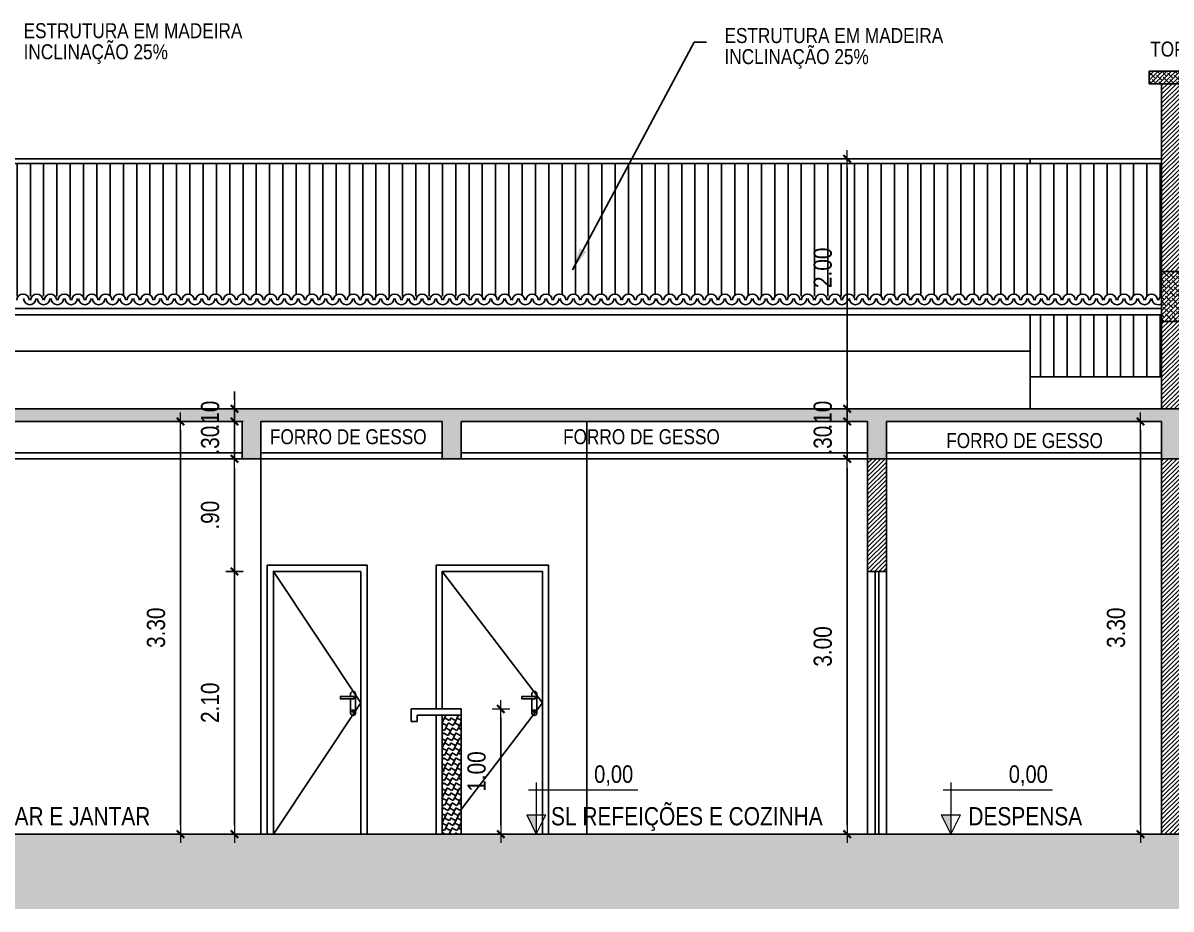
# Model space of a CAD drawing. Header units: millimetres. Extents: x -6300 to 1991, y -4770 to 4545.
# Drawn here: x 1430.49 to 1439.67, y 107.48 to 114.56 of the extents above; entities that cross this region are included whole.
import ezdxf
from ezdxf.enums import TextEntityAlignment as Align

# ---------------------------------------------------------------- set-up
doc = ezdxf.new("R2010")
doc.units = ezdxf.units.MM
doc.header["$LTSCALE"] = 20
doc.header["$MEASUREMENT"] = 0
doc.linetypes.add('HIDDEN2', pattern=[0.1875, 0.125, -0.0625])
doc.layers.get('0').update_dxf_attribs({"linetype": 'CONTINUOUS'})
doc.layers.get('DEFPOINTS').update_dxf_attribs({"linetype": 'CONTINUOUS'})
for name, color, linetype in [('COTA', 7, 'CONTINUOUS'), ('E-txt-g', 3, 'CONTINUOUS'), ('ESQUADRIA', 3, 'CONTINUOUS'), ('LAYER7', 4, 'CONTINUOUS')]:
    doc.layers.add(name, color=color, linetype=linetype)
for name, color, linetype, lineweight in [('E-Cta-W', 7, 'CONTINUOUS', 20), ('E-Pen-C', 4, 'CONTINUOUS', 15), ('E-Pen-G', 3, 'CONTINUOUS', 30), ('E-Txt-W', 7, 'CONTINUOUS', 20)]:
    doc.layers.add(name, color=color, linetype=linetype, lineweight=lineweight)
doc.styles.add('F2', font='ARIALN.TTF')
doc.styles.add('REG60', font='romans.shx', dxfattribs={"width": 0.8, "height": 0.15})
doc.styles.add('REG80', font='romans.shx', dxfattribs={"width": 0.8, "height": 0.2})
doc.dimstyles.new('DIMENSION-1', dxfattribs={"dimtxt": 0.145, "dimasz": 0.07, "dimexe": 1, "dimexo": 0, "dimgap": 0.12, "dimtad": 1, "dimzin": 7, "dimdsep": 46, "dimtxsty": 'F2', "dimblk1": 'TRACO', "dimblk2": 'TRACO', "dimsah": 1, "dimcen": 1, "dimse1": 1, "dimse2": 1, "dimclrd": 4, "dimclre": 256, "dimclrt": 4, "dimadec": 8, "dimazin": 0, "dimtfac": 1, "dimtix": 1, "dimtmove": 2, "dimatfit": 3, "dimldrblk": 'TRACO', "dimfxl": 1, "dimtolj": 1, "dimtzin": 0, "dimarcsym": 0})
doc.dimstyles.get("Standard").update_dxf_attribs({"dimtxt": 0.18, "dimasz": 0.18, "dimexe": 0.18, "dimexo": 0.0625, "dimgap": 0.09, "dimtad": 0, "dimtih": 1, "dimtoh": 1, "dimdec": 4, "dimzin": 0, "dimdsep": 46, "dimtxsty": 'Standard', "dimcen": 0.09, "dimadec": 0, "dimazin": 0, "dimtfac": 1, "dimtdec": 4, "dimtofl": 0, "dimtmove": 0, "dimatfit": 3, "dimfxl": 1, "dimtolj": 1, "dimtzin": 0, "dimarcsym": 0})
pattern_1 = [(45, (-11.583633, 122.60639), (-0.01767766953, 0.01767766953), [])]
pattern_2 = [(270, (-11.58363, 122.60639), (0.10625, -2e-17), [])]
pattern_3 = [(45, (-11.583633, 122.60639), (-0.01767766953, 0.01767766953), []), (135, (-11.583633, 122.60639), (-0.0530330086, 0.01767766953), [0.0625, -0.0375])]

# ---------------------------------------------------------------- blocks, each defined once
blk = doc.blocks.new('TXT-AMB75')
at = {"layer": 'E-txt-g', "style": 'REG80', "width": 0.8, "flags": 8}
blk.add_attdef('TXT', text='', height=0.2, dxfattribs=at).set_placement((0.005, 0.296), align=Align.CENTER)
at = {"layer": 'E-Txt-W', "style": 'REG60', "width": 0.8, "flags": 8}
blk.add_attdef('TXT', text='', height=0.15, dxfattribs=at).set_placement((0.005, 0.027), align=Align.CENTER)
blk = doc.blocks.new('Ind-Nivel-CT2')
at = {"color": 4}
for p, q in [((0, 0.587), (0, 0)), ((-0.088, 0.505), (1.16, 0.505)), ((-0.109, 0.218), (0, 0)), ((-0.109, 0.218), (0.109, 0.218)), ((0, 0), (0.109, 0.218))]:
    blk.add_line(p, q, dxfattribs=at)
blk.add_solid([(-0.109, 0.218), (0, 0.218), (0, 0)], dxfattribs=at)
at = {"color": 4, "style": 'F2'}
blk.add_attdef('NIVEL1', (0.162, 0.601), '', height=0.2, dxfattribs=at)
blk = doc.blocks.new('TRACO')
at = {"layer": 'E-Pen-C'}
for p, q in [((-1, 0), (1, 0)), ((0, 1), (0, -1))]:
    blk.add_line(p, q, dxfattribs=at)
at = {"layer": 'E-Pen-G'}
blk.add_line((-0.42, -0.42), (0.42, 0.42), dxfattribs=at)
blk = doc.blocks.new('*D713')
at = {"layer": 'COTA', "color": 4, "linetype": 'Continuous', "lineweight": -2}
blk.add_line((1439.42, 108.1475), (1439.42, 111.3075), dxfattribs=at)
at = {"layer": 'DEFPOINTS', "color": 0, "linetype": 'Continuous'}
for p in [(1439.42, 111.3775), (1439.5903, 111.3775), (1439.5903, 108.0775)]:
    blk.add_point(p, dxfattribs=at)
at = {"layer": 'COTA', "color": 4, "linetype": 'Continuous', "lineweight": -2, "xscale": 0.07, "yscale": 0.07, "zscale": 0.07}
for p, rotation in [((1439.42, 111.3775), 90), ((1439.42, 108.0775), 270)]:
    blk.add_blockref('TRACO', p, dxfattribs=dict(at, rotation=rotation))
at = {"layer": 'COTA', "color": 4, "linetype": 'Continuous', "insert": (1439.2259, 109.7275), "char_height": 0.145, "attachment_point": 5, "rotation": 90, "style": 'F2'}
blk.add_mtext('\\A1;3.30', dxfattribs=at)
blk = doc.blocks.new('*D714')
at = {"layer": 'COTA', "color": 4, "linetype": 'Continuous', "lineweight": -2}
blk.add_line((1437.0763, 108.1475), (1437.0763, 111.0075), dxfattribs=at)
at = {"layer": 'DEFPOINTS', "color": 0, "linetype": 'Continuous'}
for p in [(1437.0763, 111.0775), (1437.2403, 111.0775), (1437.2403, 108.0775)]:
    blk.add_point(p, dxfattribs=at)
at = {"layer": 'COTA', "color": 4, "linetype": 'Continuous', "lineweight": -2, "xscale": 0.07, "yscale": 0.07, "zscale": 0.07}
for p, rotation in [((1437.0763, 111.0775), 90), ((1437.0763, 108.0775), 270)]:
    blk.add_blockref('TRACO', p, dxfattribs=dict(at, rotation=rotation))
at = {"layer": 'COTA', "color": 4, "linetype": 'Continuous', "insert": (1436.8822, 109.5775), "char_height": 0.145, "attachment_point": 5, "rotation": 90, "style": 'F2'}
blk.add_mtext('\\A1;3.00', dxfattribs=at)
blk = doc.blocks.new('*D715')
at = {"layer": 'COTA', "color": 4, "linetype": 'Continuous', "lineweight": -2}
for p, q in [((1437.0763, 111.4475), (1437.0763, 111.5175)), ((1437.0763, 111.0775), (1437.0763, 111.3775)), ((1437.0763, 111.0075), (1437.0763, 110.9375))]:
    blk.add_line(p, q, dxfattribs=at)
at = {"layer": 'DEFPOINTS', "color": 0, "linetype": 'Continuous'}
for p in [(1437.0763, 111.3775), (1437.2403, 111.3775), (1437.2403, 111.0775)]:
    blk.add_point(p, dxfattribs=at)
at = {"layer": 'COTA', "color": 4, "linetype": 'Continuous', "lineweight": -2, "xscale": 0.07, "yscale": 0.07, "zscale": 0.07}
for p, rotation in [((1437.0763, 111.3775), 270), ((1437.0763, 111.0775), 90)]:
    blk.add_blockref('TRACO', p, dxfattribs=dict(at, rotation=rotation))
at = {"layer": 'COTA', "color": 4, "linetype": 'Continuous', "insert": (1436.8822, 111.2275), "char_height": 0.145, "attachment_point": 5, "rotation": 90, "style": 'F2'}
blk.add_mtext('\\A1;.30', dxfattribs=at)
blk = doc.blocks.new('*D716')
at = {"layer": 'COTA', "color": 4, "linetype": 'Continuous', "lineweight": -2}
for p, q in [((1437.0763, 111.5475), (1437.0763, 111.6175)), ((1437.0763, 111.3775), (1437.0763, 111.4775)), ((1437.0763, 111.3075), (1437.0763, 111.2375))]:
    blk.add_line(p, q, dxfattribs=at)
at = {"layer": 'DEFPOINTS', "color": 0, "linetype": 'Continuous'}
for p in [(1437.0763, 111.4775), (1437.2403, 111.4775), (1437.2403, 111.3775)]:
    blk.add_point(p, dxfattribs=at)
at = {"layer": 'COTA', "color": 4, "linetype": 'Continuous', "lineweight": -2, "xscale": 0.07, "yscale": 0.07, "zscale": 0.07}
for p, rotation in [((1437.0763, 111.4775), 270), ((1437.0763, 111.3775), 90)]:
    blk.add_blockref('TRACO', p, dxfattribs=dict(at, rotation=rotation))
at = {"layer": 'COTA', "color": 4, "linetype": 'Continuous', "insert": (1436.8822, 111.4275), "char_height": 0.145, "attachment_point": 5, "rotation": 90, "style": 'F2'}
blk.add_mtext('\\A1;.10', dxfattribs=at)
blk = doc.blocks.new('*D717')
at = {"layer": 'COTA', "color": 4, "linetype": 'Continuous', "lineweight": -2}
blk.add_line((1437.0763, 111.5475), (1437.0763, 113.4075), dxfattribs=at)
at = {"layer": 'DEFPOINTS', "color": 0, "linetype": 'Continuous'}
for p in [(1437.0763, 113.4775), (1437.3475, 113.4775), (1437.2403, 111.4775)]:
    blk.add_point(p, dxfattribs=at)
at = {"layer": 'COTA', "color": 4, "linetype": 'Continuous', "lineweight": -2, "xscale": 0.07, "yscale": 0.07, "zscale": 0.07}
for p, rotation in [((1437.0763, 113.4775), 90), ((1437.0763, 111.4775), 270)]:
    blk.add_blockref('TRACO', p, dxfattribs=dict(at, rotation=rotation))
at = {"layer": 'COTA', "color": 4, "linetype": 'Continuous', "insert": (1436.8822, 112.606), "char_height": 0.145, "attachment_point": 5, "rotation": 90, "style": 'F2'}
blk.add_mtext('\\A1;2.00', dxfattribs=at)
blk = doc.blocks.new('*D718')
at = {"layer": 'COTA', "color": 4, "linetype": 'Continuous', "lineweight": -2}
blk.add_line((1434.3091, 109.0075), (1434.3091, 108.1475), dxfattribs=at)
at = {"layer": 'DEFPOINTS', "color": 0, "linetype": 'Continuous'}
for p in [(1433.9903, 109.0775), (1433.9903, 108.0775), (1434.3091, 108.0775)]:
    blk.add_point(p, dxfattribs=at)
at = {"layer": 'COTA', "color": 4, "linetype": 'Continuous', "lineweight": -2, "xscale": 0.07, "yscale": 0.07, "zscale": 0.07}
for p, rotation in [((1434.3091, 109.0775), 90), ((1434.3091, 108.0775), 270)]:
    blk.add_blockref('TRACO', p, dxfattribs=dict(at, rotation=rotation))
at = {"layer": 'COTA', "color": 4, "linetype": 'Continuous', "insert": (1434.115, 108.5775), "char_height": 0.145, "attachment_point": 5, "rotation": 90, "style": 'F2'}
blk.add_mtext('\\A1;1.00', dxfattribs=at)
blk = doc.blocks.new('*D719')
at = {"layer": 'COTA', "color": 4, "linetype": 'Continuous', "lineweight": -2}
blk.add_line((1432.1792, 108.1475), (1432.1792, 110.1075), dxfattribs=at)
at = {"layer": 'DEFPOINTS', "color": 0, "linetype": 'Continuous'}
for p in [(1432.1792, 110.1775), (1432.4903, 110.1775), (1432.3903, 108.0775)]:
    blk.add_point(p, dxfattribs=at)
at = {"layer": 'COTA', "color": 4, "linetype": 'Continuous', "lineweight": -2, "xscale": 0.07, "yscale": 0.07, "zscale": 0.07}
for p, rotation in [((1432.1792, 110.1775), 90), ((1432.1792, 108.0775), 270)]:
    blk.add_blockref('TRACO', p, dxfattribs=dict(at, rotation=rotation))
at = {"layer": 'COTA', "color": 4, "linetype": 'Continuous', "insert": (1431.9851, 109.1275), "char_height": 0.145, "attachment_point": 5, "rotation": 90, "style": 'F2'}
blk.add_mtext('\\A1;2.10', dxfattribs=at)
blk = doc.blocks.new('*D720')
at = {"layer": 'COTA', "color": 4, "linetype": 'Continuous', "lineweight": -2}
blk.add_line((1432.1792, 110.2475), (1432.1792, 111.0075), dxfattribs=at)
at = {"layer": 'DEFPOINTS', "color": 0, "linetype": 'Continuous'}
for p in [(1432.1792, 111.0775), (1432.3903, 111.0775), (1432.4903, 110.1775)]:
    blk.add_point(p, dxfattribs=at)
at = {"layer": 'COTA', "color": 4, "linetype": 'Continuous', "lineweight": -2, "xscale": 0.07, "yscale": 0.07, "zscale": 0.07}
for p, rotation in [((1432.1792, 111.0775), 90), ((1432.1792, 110.1775), 270)]:
    blk.add_blockref('TRACO', p, dxfattribs=dict(at, rotation=rotation))
at = {"layer": 'COTA', "color": 4, "linetype": 'Continuous', "insert": (1431.9851, 110.6275), "char_height": 0.145, "attachment_point": 5, "rotation": 90, "style": 'F2'}
blk.add_mtext('\\A1;.90', dxfattribs=at)
blk = doc.blocks.new('*D721')
at = {"layer": 'COTA', "color": 4, "linetype": 'Continuous', "lineweight": -2}
for p, q in [((1432.1792, 111.4475), (1432.1792, 111.5175)), ((1432.1792, 111.0775), (1432.1792, 111.3775)), ((1432.1792, 111.0075), (1432.1792, 110.9375))]:
    blk.add_line(p, q, dxfattribs=at)
at = {"layer": 'DEFPOINTS', "color": 0, "linetype": 'Continuous'}
for p in [(1432.1792, 111.3775), (1432.3903, 111.3775), (1432.3903, 111.0775)]:
    blk.add_point(p, dxfattribs=at)
at = {"layer": 'COTA', "color": 4, "linetype": 'Continuous', "lineweight": -2, "xscale": 0.07, "yscale": 0.07, "zscale": 0.07}
for p, rotation in [((1432.1792, 111.3775), 270), ((1432.1792, 111.0775), 90)]:
    blk.add_blockref('TRACO', p, dxfattribs=dict(at, rotation=rotation))
at = {"layer": 'COTA', "color": 4, "linetype": 'Continuous', "insert": (1431.9851, 111.2275), "char_height": 0.145, "attachment_point": 5, "rotation": 90, "style": 'F2'}
blk.add_mtext('\\A1;.30', dxfattribs=at)
blk = doc.blocks.new('*D722')
at = {"layer": 'COTA', "color": 4, "linetype": 'Continuous', "lineweight": -2}
for p, q in [((1432.1792, 111.5475), (1432.1792, 111.6175)), ((1432.1792, 111.3775), (1432.1792, 111.4775)), ((1432.1792, 111.3075), (1432.1792, 111.2375))]:
    blk.add_line(p, q, dxfattribs=at)
at = {"layer": 'DEFPOINTS', "color": 0, "linetype": 'Continuous'}
for p in [(1432.1792, 111.4775), (1432.3903, 111.4775), (1432.3903, 111.3775)]:
    blk.add_point(p, dxfattribs=at)
at = {"layer": 'COTA', "color": 4, "linetype": 'Continuous', "lineweight": -2, "xscale": 0.07, "yscale": 0.07, "zscale": 0.07}
for p, rotation in [((1432.1792, 111.4775), 270), ((1432.1792, 111.3775), 90)]:
    blk.add_blockref('TRACO', p, dxfattribs=dict(at, rotation=rotation))
at = {"layer": 'COTA', "color": 4, "linetype": 'Continuous', "insert": (1431.9851, 111.4275), "char_height": 0.145, "attachment_point": 5, "rotation": 90, "style": 'F2'}
blk.add_mtext('\\A1;.10', dxfattribs=at)
blk = doc.blocks.new('*D723')
at = {"layer": 'COTA', "color": 4, "linetype": 'Continuous', "lineweight": -2}
blk.add_line((1431.7467, 108.1475), (1431.7467, 111.3075), dxfattribs=at)
at = {"layer": 'DEFPOINTS', "color": 0, "linetype": 'Continuous'}
for p in [(1431.7467, 111.3775), (1432.3903, 111.3775), (1432.3903, 108.0775)]:
    blk.add_point(p, dxfattribs=at)
at = {"layer": 'COTA', "color": 4, "linetype": 'Continuous', "lineweight": -2, "xscale": 0.07, "yscale": 0.07, "zscale": 0.07}
for p, rotation in [((1431.7467, 111.3775), 90), ((1431.7467, 108.0775), 270)]:
    blk.add_blockref('TRACO', p, dxfattribs=dict(at, rotation=rotation))
at = {"layer": 'COTA', "color": 4, "linetype": 'Continuous', "insert": (1431.5527, 109.7275), "char_height": 0.145, "attachment_point": 5, "rotation": 90, "style": 'F2'}
blk.add_mtext('\\A1;3.30', dxfattribs=at)

msp = doc.modelspace()

# ---------------------------------------------------------------- hatches: boundary and pattern name
at = {"layer": 'COTA', "linetype": 'Continuous'}
h = msp.add_hatch(dxfattribs=at)
h.set_pattern_fill('ANSI38', color=8, scale=0.2, style=0)
h.set_pattern_definition(pattern_3)
h.paths.add_polyline_path([(1442.2903, 114.1775), (1439.4903, 114.1775), (1439.4903, 114.0775), (1442.2903, 114.0775)])
h.paths.add_polyline_path([(1442.1903, 112.5775), (1439.5903, 112.5775), (1439.5903, 112.1775), (1439.7403, 112.1775), (1439.7403, 112.4775), (1442.0403, 112.4775), (1442.0403, 112.1775), (1442.1903, 112.1775)])
h = msp.add_hatch(dxfattribs=at)
h.set_pattern_fill('ANSI31', color=8, scale=0.2, style=0)
h.set_pattern_definition(pattern_1)
h.paths.add_polyline_path([(1442.1903, 111.0775), (1442.0403, 111.0775), (1442.0403, 110.5775), (1442.1903, 110.5775)])
h.paths.add_polyline_path([(1442.1903, 110.0775), (1442.0403, 110.0775), (1442.0403, 108.0775), (1442.1903, 108.0775)])
h.paths.add_polyline_path([(1442.1903, 112.1775), (1442.0403, 112.1775), (1442.0403, 111.4775), (1442.1903, 111.4775)])
h.paths.add_polyline_path([(1439.7403, 112.1775), (1439.5903, 112.1775), (1439.5903, 111.4775), (1439.7403, 111.4775)])
h.paths.add_polyline_path([(1439.7403, 114.0775), (1439.5903, 114.0775), (1439.5903, 112.5775), (1439.7403, 112.5775)])
h.paths.add_polyline_path([(1442.1903, 114.0775), (1442.0403, 114.0775), (1442.0403, 112.5775), (1442.1903, 112.5775)])
h = msp.add_hatch(dxfattribs=at)
h.set_pattern_fill('ANSI38', color=8, scale=0.2, style=0)
h.set_pattern_definition(pattern_3)
h.paths.add_polyline_path([(1442.1903, 111.4775), (1442.1903, 111.0775), (1442.0403, 111.0775), (1442.0403, 111.3775), (1439.7403, 111.3775), (1439.7403, 111.0775), (1439.5903, 111.0775), (1439.5903, 111.3775), (1437.3903, 111.3775), (1437.3903, 111.0775), (1437.2403, 111.0775), (1437.2403, 111.3775), (1426.6936, 111.3775), (1426.6947, 111.0775), (1426.5447, 111.0775), (1426.5436, 111.4775)])
h.paths.add_polyline_path([(1433.9903, 111.0775), (1433.8403, 111.0775), (1433.8403, 111.3775), (1433.9903, 111.3775)], flags=17)
h.paths.add_polyline_path([(1432.3903, 111.0775), (1432.2403, 111.0775), (1432.2403, 111.3775), (1432.3903, 111.3775)], flags=17)
h = msp.add_hatch(dxfattribs=at)
h.set_pattern_fill('ANSI31', color=8, scale=0.2, style=0)
h.set_pattern_definition(pattern_1)
h.paths.add_polyline_path([(1437.3903, 111.0775), (1437.2403, 111.0775), (1437.2403, 110.1775), (1437.3903, 110.1775)])
h = msp.add_hatch(dxfattribs=at)
h.set_pattern_fill('ANSI31', color=8, scale=0.2, style=0)
h.set_pattern_definition(pattern_1)
h.paths.add_polyline_path([(1439.7403, 111.0775), (1439.5903, 111.0775), (1439.5903, 108.0775), (1439.7403, 108.0775)])
h = msp.add_hatch(dxfattribs=at)
h.set_pattern_fill('PATIO3', scale=0.2, style=0, pattern_type=2)
h.set_pattern_definition([(243.4349, (-11.54363, 122.80639), (0.200000262, 0.1999998316), [0.067082, -0.3801316]), (153.4349, (-11.50363, 122.78639), (0.1999998316, -0.200000262), [0.0447214, -0.4024922]), (153.4349, (-11.45363, 122.78639), (0.1999998316, -0.200000262), [0.0447214, -0.4024922]), (243.4349, (-11.49363, 122.80639), (0.200000262, 0.1999998316), [0.0223606, -0.424853]), (153.4349, (-11.40363, 122.78639), (0.1999998316, -0.200000262), [0.0447214, -0.4024922]), (243.4349, (-11.44363, 122.80639), (0.200000262, 0.1999998316), [0.0447214, -0.4024922]), (158.1986, (-11.383633, 122.80239), (-0.6000000546, 0.1999999821), [0.0107704, -1.0662626]), (243.4349, (-11.39363, 122.80639), (0.200000262, 0.1999998316), [0.0223606, -0.424853]), (154.9831, (-11.383633, 122.752389), (-2.59999991603, 1.20000036672), [0.0331058, -3.2774832]), (63.4349, (-11.44363, 122.70639), (-0.200000262, -0.1999998316), [0.067082, -0.3801316]), (153.4349, (-11.42363, 122.74639), (0.1999998316, -0.200000262), [0.0447214, -0.4024922]), (63.4349, (-11.49363, 122.70639), (-0.200000262, -0.1999998316), [0.0223606, -0.424853]), (153.4349, (-11.47363, 122.74639), (0.1999998316, -0.200000262), [0.0447214, -0.4024922]), (153.4349, (-11.52363, 122.74639), (0.1999998316, -0.200000262), [0.0447214, -0.4024922]), (63.4349, (-11.54363, 122.70639), (-0.200000262, -0.1999998316), [0.067082, -0.3801316]), (63.4349, (-11.41363, 122.66639), (-0.200000262, -0.1999998316), [0.067082, -0.3801316]), (153.4349, (-11.39363, 122.70639), (0.1999998316, -0.200000262), [0.0447214, -0.4024922]), (153.4349, (-11.44363, 122.70639), (0.1999998316, -0.200000262), [0.0447214, -0.4024922]), (63.4349, (-11.51363, 122.66639), (-0.200000262, -0.1999998316), [0.0447214, -0.4024922]), (153.4349, (-11.49363, 122.70639), (0.1999998316, -0.200000262), [0.0447214, -0.4024922]), (153.4349, (-11.54363, 122.70639), (0.1999998316, -0.200000262), [0.0447214, -0.4024922]), (63.4349, (-11.58363, 122.62639), (-0.200000262, -0.1999998316), [0.067082, -0.3801316]), (153.4349, (-11.38363, 122.67639), (0.1999998316, -0.200000262), [0.0223606, -0.424853]), (153.4349, (-11.41363, 122.66639), (0.1999998316, -0.200000262), [0.0447214, -0.4024922]), (153.4349, (-11.46363, 122.66639), (0.1999998316, -0.200000262), [0.0447214, -0.4024922]), (153.4349, (-11.51363, 122.66639), (0.1999998316, -0.200000262), [0.0447214, -0.4024922]), (153.4349, (-11.56363, 122.66639), (0.1999998316, -0.200000262), [0.0223606, -0.424853]), (153.4349, (-11.38363, 122.62639), (0.1999998316, -0.200000262), [0.0447214, -0.4024922]), (63.4349, (-11.44363, 122.60639), (-0.200000262, -0.1999998316), [0.0447214, -0.4024922]), (153.4349, (-11.43363, 122.62639), (0.1999998316, -0.200000262), [0.0447214, -0.4024922]), (243.4349, (-11.52363, 122.64639), (0.200000262, 0.1999998316), [0.0447214, -0.4024922]), (153.4349, (-11.48363, 122.62639), (0.1999998316, -0.200000262), [0.0447214, -0.4024922]), (153.4349, (-11.53363, 122.62639), (0.1999998316, -0.200000262), [0.0447214, -0.4024922]), (154.9831, (-11.553633, 122.786389), (-2.59999991603, 1.20000036672), [0.0331058, -3.2774832]), (158.1986, (-11.573633, 122.74639), (-0.6000000546, 0.1999999821), [0.0107704, -1.0662626]), (243.4349, (-11.45363, 122.68639), (0.200000262, 0.1999998316), [0.067082, -0.3801316]), (63.4349, (-11.47363, 122.74639), (-0.200000262, -0.1999998316), [0.0223606, -0.424853])])
h.paths.add_polyline_path([(1433.9903, 109.0275), (1433.8403, 109.0275), (1433.8403, 108.0775), (1433.9903, 108.0775)])
h = msp.add_hatch(dxfattribs=at)
h.set_pattern_fill('ANSI38', color=8, scale=0.4, style=0)
h.set_pattern_definition([(45, (-72.74207, 54.7545), (-0.035355339, 0.035355339), []), (135, (-72.74207, 54.7545), (-0.1060660172, 0.035355339), [0.125, -0.075])])
h.paths.add_polyline_path([(1445.9925, 107.9775), (1442.1903, 107.9775), (1442.1903, 108.0775), (1425.6902, 108.0775), (1425.6902, 107.9775), (1422.6903, 107.9775), (1422.6903, 107.9275), (1420.6903, 107.9275), (1420.1903, 107.7775), (1418.9355, 107.7775), (1418.9355, 107.4775), (1445.9925, 107.4775)])
at = {"layer": 'LAYER7', "linetype": 'Continuous'}
h = msp.add_hatch(dxfattribs=at)
h.set_pattern_fill('ANSI31', color=8, scale=0.85, angle=225, style=0)
h.set_pattern_definition(pattern_2)
h.paths.add_polyline_path([(1439.5903, 113.4391), (1427.7103, 113.4391), (1427.7103, 112.3868, -0.385479), (1427.7769, 112.3785), (1427.8111, 112.3785, -0.459283), (1427.8869, 112.3785), (1427.9211, 112.3785, -0.459283), (1427.9969, 112.3785), (1428.0311, 112.3785, -0.459283), (1428.1069, 112.3785), (1428.1411, 112.3785, -0.459283), (1428.2169, 112.3785), (1428.2511, 112.3785, -0.459283), (1428.3269, 112.3785), (1428.3611, 112.3785, -0.459283), (1428.4369, 112.3785), (1428.4711, 112.3785, -0.459283), (1428.5469, 112.3785), (1428.5811, 112.3785, -0.459283), (1428.6569, 112.3785), (1428.6911, 112.3785, -0.459283), (1428.7669, 112.3785), (1428.8011, 112.3785, -0.459283), (1428.8769, 112.3785), (1428.9111, 112.3785, -0.459283), (1428.9869, 112.3785), (1429.0211, 112.3785, -0.459283), (1429.0969, 112.3785), (1429.1311, 112.3785, -0.459283), (1429.2069, 112.3785), (1429.2411, 112.3785, -0.459283), (1429.3169, 112.3785), (1429.3511, 112.3785, -0.459283), (1429.4269, 112.3785), (1429.4611, 112.3785, -0.459283), (1429.5369, 112.3785), (1429.5711, 112.3785, -0.459283), (1429.6469, 112.3785), (1429.6811, 112.3785, -0.459283), (1429.7569, 112.3785), (1429.7911, 112.3785, -0.459283), (1429.8669, 112.3785), (1429.9011, 112.3785, -0.459283), (1429.9769, 112.3785), (1430.0111, 112.3785, -0.459283), (1430.0869, 112.3785), (1430.1211, 112.3785, -0.459283), (1430.1969, 112.3785), (1430.2311, 112.3785, -0.459283), (1430.3069, 112.3785), (1430.3411, 112.3785, -0.459283), (1430.4169, 112.3785), (1430.4511, 112.3785, -0.459283), (1430.5269, 112.3785), (1430.5611, 112.3785, -0.459283), (1430.6369, 112.3785), (1430.6711, 112.3785, -0.459283), (1430.7469, 112.3785), (1430.7811, 112.3785, -0.459283), (1430.8569, 112.3785), (1430.8911, 112.3785, -0.459283), (1430.9669, 112.3785), (1431.0011, 112.3785, -0.459283), (1431.0769, 112.3785), (1431.1111, 112.3785, -0.459283), (1431.1869, 112.3785), (1431.2211, 112.3785, -0.459283), (1431.2969, 112.3785), (1431.3311, 112.3785, -0.459283), (1431.4069, 112.3785), (1431.4411, 112.3785, -0.459283), (1431.5169, 112.3785), (1431.5511, 112.3785, -0.459283), (1431.6269, 112.3785), (1431.6611, 112.3785, -0.459283), (1431.7369, 112.3785), (1431.7711, 112.3785, -0.459283), (1431.8469, 112.3785), (1431.8811, 112.3785, -0.459283), (1431.9569, 112.3785), (1431.9911, 112.3785, -0.459283), (1432.0669, 112.3785), (1432.1011, 112.3785, -0.459283), (1432.1769, 112.3785), (1432.2111, 112.3785, -0.459283), (1432.2869, 112.3785), (1432.3211, 112.3785, -0.459283), (1432.3969, 112.3785), (1432.4311, 112.3785, -0.459283), (1432.5069, 112.3785), (1432.5411, 112.3785, -0.459283), (1432.6169, 112.3785), (1432.6511, 112.3785, -0.459283), (1432.7269, 112.3785), (1432.7611, 112.3785, -0.459283), (1432.8369, 112.3785), (1432.8711, 112.3785, -0.459283), (1432.9469, 112.3785), (1432.9811, 112.3785, -0.459283), (1433.0569, 112.3785), (1433.0911, 112.3785, -0.459283), (1433.1669, 112.3785), (1433.2011, 112.3785, -0.459283), (1433.2769, 112.3785), (1433.3111, 112.3785, -0.459283), (1433.3869, 112.3785), (1433.4211, 112.3785, -0.459283), (1433.4969, 112.3785), (1433.5311, 112.3785, -0.459283), (1433.6069, 112.3785), (1433.6411, 112.3785, -0.459283), (1433.7169, 112.3785), (1433.7511, 112.3785, -0.459283), (1433.8269, 112.3785), (1433.8611, 112.3785, -0.459283), (1433.9369, 112.3785), (1433.9711, 112.3785, -0.459283), (1434.0469, 112.3785), (1434.0811, 112.3785, -0.459283), (1434.1569, 112.3785), (1434.1911, 112.3785, -0.459283), (1434.2669, 112.3785), (1434.3011, 112.3785, -0.459283), (1434.3769, 112.3785), (1434.4111, 112.3785, -0.459283), (1434.4869, 112.3785), (1434.5211, 112.3785, -0.459283), (1434.5969, 112.3785), (1434.6311, 112.3785, -0.459283), (1434.7069, 112.3785), (1434.7411, 112.3785, -0.459283), (1434.8169, 112.3785), (1434.8511, 112.3785, -0.459283), (1434.9269, 112.3785), (1434.9611, 112.3785, -0.459283), (1435.0369, 112.3785), (1435.0711, 112.3785, -0.459283), (1435.1469, 112.3785), (1435.1811, 112.3785, -0.459283), (1435.2569, 112.3785), (1435.2911, 112.3785, -0.459283), (1435.3669, 112.3785), (1435.4011, 112.3785, -0.459283), (1435.4769, 112.3785), (1435.5111, 112.3785, -0.459283), (1435.5869, 112.3785), (1435.6211, 112.3785, -0.459283), (1435.6969, 112.3785), (1435.7311, 112.3785, -0.459283), (1435.8069, 112.3785), (1435.8411, 112.3785, -0.459283), (1435.9169, 112.3785), (1435.9511, 112.3785, -0.459283), (1436.0269, 112.3785), (1436.0611, 112.3785, -0.459283), (1436.1369, 112.3785), (1436.1711, 112.3785, -0.459283), (1436.2469, 112.3785), (1436.2811, 112.3785, -0.459283), (1436.3569, 112.3785), (1436.3911, 112.3785, -0.459283), (1436.4669, 112.3785), (1436.5011, 112.3785, -0.459283), (1436.5769, 112.3785), (1436.6111, 112.3785, -0.459283), (1436.6869, 112.3785), (1436.7211, 112.3785, -0.459283), (1436.7969, 112.3785), (1436.8311, 112.3785, -0.459283), (1436.9069, 112.3785), (1436.9411, 112.3785, -0.459283), (1437.0169, 112.3785), (1437.0511, 112.3785, -0.459283), (1437.1269, 112.3785), (1437.1611, 112.3785, -0.459283), (1437.2369, 112.3785), (1437.2711, 112.3785, -0.459283), (1437.3469, 112.3785), (1437.3811, 112.3785, -0.459283), (1437.4569, 112.3785), (1437.4911, 112.3785, -0.459283), (1437.5669, 112.3785), (1437.6011, 112.3785, -0.459283), (1437.6769, 112.3785), (1437.7111, 112.3785, -0.459283), (1437.7869, 112.3785), (1437.8211, 112.3785, -0.459283), (1437.8969, 112.3785), (1437.9311, 112.3785, -0.459283), (1438.0069, 112.3785), (1438.0411, 112.3785, -0.459283), (1438.1169, 112.3785), (1438.1511, 112.3785, -0.459283), (1438.2269, 112.3785), (1438.2611, 112.3785, -0.459283), (1438.3369, 112.3785), (1438.3711, 112.3785, -0.459283), (1438.4469, 112.3785), (1438.4811, 112.3785, -0.459283), (1438.5569, 112.3785), (1438.5911, 112.3785, -0.459283), (1438.6669, 112.3785), (1438.7011, 112.3785, -0.459283), (1438.7769, 112.3785), (1438.8111, 112.3785, -0.459283), (1438.8869, 112.3785), (1438.9211, 112.3785, -0.459283), (1438.9969, 112.3785), (1439.0311, 112.3785, -0.459283), (1439.1069, 112.3785), (1439.1411, 112.3785, -0.459283), (1439.2169, 112.3785), (1439.2511, 112.3785, -0.459283), (1439.3269, 112.3785), (1439.3611, 112.3785, -0.459283), (1439.4369, 112.3785), (1439.4711, 112.3785, -0.459283), (1439.5469, 112.3785), (1439.5811, 112.3785, -0.062703), (1439.5903, 112.3868)])
h = msp.add_hatch(dxfattribs=at)
h.set_pattern_fill('ANSI31', color=8, scale=0.85, angle=225, style=0)
h.set_pattern_definition(pattern_2)
h.paths.add_polyline_path([(1439.5903, 111.7329), (1439.5903, 112.2287), (1438.5403, 112.2287), (1438.5403, 111.7329)])

# ---------------------------------------------------------------- linework, layer by layer
at = {"layer": 'COTA', "color": 5, "linetype": 'Continuous'}
for p, q in [((1442.2903, 114.1775, -21.271), (1439.4903, 114.1775, -21.271)), ((1439.4903, 114.1775, -21.271), (1439.4903, 114.0775, -21.271)), ((1442.2903, 114.0775, -21.271), (1439.4903, 114.0775, -21.271)), ((1439.5903, 114.0775, -21.271), (1439.5903, 111.4775, -21.271)), ((1442.1903, 112.5775, -21.271), (1439.5903, 112.5775, -21.271)), ((1439.7403, 112.1775, -21.271), (1439.5903, 112.1775, -21.271)), ((1442.1903, 111.4775, -21.271), (1426.5436, 111.4775, -21.271)), ((1432.2403, 111.3775, -21.271), (1426.6936, 111.3775, -21.271)), ((1433.8403, 111.3775, -21.271), (1432.3903, 111.3775, -21.271)), ((1437.2403, 111.3775, -21.271), (1433.9903, 111.3775, -21.271)), ((1437.2403, 111.3775, -21.271), (1437.2403, 110.1775, -21.271)), ((1437.3903, 111.3775, -21.271), (1437.3909, 110.1775, -21.3009)), ((1439.5903, 111.3775, -21.271), (1437.3903, 111.3775, -21.271)), ((1439.5903, 111.3775, -21.271), (1439.5903, 108.0775, -21.271)), ((1442.1903, 111.0775, -21.271), (1426.5436, 111.0775, -21.271)), ((1437.3903, 110.1775, -21.3009), (1437.2403, 110.1775, -21.3039)), ((1433.5903, 109.0775, -21.271), (1433.5903, 108.9775, -21.271)), ((1433.9903, 109.0775, -21.271), (1433.5903, 109.0775, -21.271)), ((1433.9903, 109.0275, -21.271), (1433.6403, 109.0275, -21.271)), ((1433.6403, 109.0275, -21.271), (1433.6403, 108.9775, -21.271)), ((1433.8403, 109.0275, -21.271), (1433.8403, 108.0775, -21.271)), ((1433.9903, 109.0775, -21.271), (1433.9903, 108.0775, -21.271)), ((1433.6403, 108.9775, -21.271), (1433.5903, 108.9775, -21.271))]:
    msp.add_line(p, q, dxfattribs=at)
at = {"layer": 'COTA', "color": 7, "linetype": 'Continuous'}
for p, q in [((1438.5403, 113.4775, -21.271), (1426.6936, 113.4775, -21.271)), ((1438.5403, 113.4775, -21.271), (1438.5403, 113.4391, -21.0244)), ((1438.5403, 112.2287, -21.271), (1438.5403, 111.4775, -21.271)), ((1426.6936, 111.9395, -16.4709), (1438.5403, 111.9395, -16.4709)), ((1438.5403, 111.7329, -16.4709), (1439.5903, 111.7329, -16.4709)), ((1432.2403, 111.1275, -21.271), (1426.6936, 111.1275, -21.271)), ((1433.8403, 111.1275, -21.271), (1432.3903, 111.1275, -21.271)), ((1437.2403, 111.1275, -21.271), (1433.9903, 111.1275, -21.271)), ((1439.5903, 111.1275, -21.271), (1437.3903, 111.1275, -21.271)), ((1437.3003, 110.1775, -21.271), (1437.3003, 108.0775, -21.271)), ((1437.3303, 110.1775, -21.271), (1437.3303, 108.0775, -21.271))]:
    msp.add_line(p, q, dxfattribs=at)
at = {"layer": 'COTA', "color": 6, "linetype": 'Continuous'}
msp.add_line((1439.5903, 113.4391, -21.0244), (1426.6936, 113.4391, -21.0244), dxfattribs=at)
at = {"layer": 'COTA', "color": 8, "linetype": 'Continuous'}
for p, q in [((1438.5403, 113.4775, -21.271), (1439.5903, 113.4775, -21.271)), ((1437.2403, 110.1775, -21.271), (1437.2403, 108.0775, -21.271)), ((1437.3903, 110.1775, -21.271), (1437.3903, 108.0775, -21.271)), ((1433.1067, 109.2007, -21.271), (1433.1067, 109.1782, -21.271)), ((1433.1067, 109.1582, -21.271), (1433.1067, 109.0443, -21.271)), ((1433.1467, 109.2007, -21.271), (1433.1467, 109.0443, -21.271)), ((1434.5567, 109.2007, -21.271), (1434.5567, 109.1782, -21.271)), ((1434.5567, 109.1582, -21.271), (1434.5567, 109.0443, -21.271)), ((1434.5967, 109.2007, -21.271), (1434.5967, 109.0443, -21.271)), ((1433.1367, 109.0615, -21.271), (1433.1167, 109.0615, -21.271)), ((1433.1267, 109.0515, -21.271), (1433.1267, 109.0715, -21.271)), ((1434.5867, 109.0615, -21.271), (1434.5667, 109.0615, -21.271)), ((1434.5767, 109.0515, -21.271), (1434.5767, 109.0715, -21.271))]:
    msp.add_line(p, q, dxfattribs=at)
at = {"layer": 'COTA', "color": 2, "linetype": 'Continuous'}
for p, q in [((1426.6936, 112.2803, -12.5155), (1439.5903, 112.2803, -12.5155)), ((1426.6936, 112.2287, -12.5155), (1439.5903, 112.2287, -12.5155)), ((1432.3903, 111.3775, -21.271), (1432.3903, 108.0775, -21.271)), ((1434.9958, 111.3775, -21.271), (1434.9958, 108.0775, -21.271))]:
    msp.add_line(p, q, dxfattribs=at)
at = {"layer": 'COTA', "color": 1, "linetype": 'Continuous'}
msp.add_line((1442.1903, 108.0775, -21.271), (1425.6902, 108.0775, -21.271), dxfattribs=at)
at = {"layer": 'COTA', "color": 5, "linetype": 'Continuous', "elevation": -21.271}
for points in [[(1432.3903, 111.3775), (1432.3903, 111.0775), (1432.2403, 111.0775), (1432.2403, 111.3775)], [(1433.9903, 111.3775), (1433.9903, 111.0775), (1433.8403, 111.0775), (1433.8403, 111.3775)]]:
    msp.add_lwpolyline(points, dxfattribs=at)
at = {"layer": 'COTA', "color": 8, "linetype": 'Continuous', "elevation": -21.271}
for points in [[(1433.2403, 108.0775), (1433.2403, 110.2275), (1432.4403, 110.2275), (1432.4403, 108.0775)], [(1434.6903, 108.0775), (1434.6903, 110.2275), (1433.7903, 110.2275), (1433.7903, 109.0775)], [(1433.8403, 109.0275), (1433.8403, 108.0775), (1434.6403, 108.0775), (1434.6403, 110.1775), (1433.8403, 110.1775), (1433.8403, 109.0775)], [(1433.7903, 109.0275), (1433.7903, 108.0775)]]:
    msp.add_lwpolyline(points, dxfattribs=at)
msp.add_lwpolyline([(1433.1903, 110.1775), (1432.4903, 110.1775), (1432.4903, 108.0775), (1433.1903, 108.0775)], close=True, dxfattribs=at)
at = {"layer": 'COTA', "color": 8, "linetype": 'HIDDEN2', "elevation": -21.271}
for points in [[(1432.4903, 110.1775), (1433.1903, 109.1275), (1432.4903, 108.0775)], [(1433.8403, 110.1775), (1434.6403, 109.1275), (1433.9903, 108.2744)]]:
    msp.add_lwpolyline(points, dxfattribs=at)
at = {"layer": 'COTA', "color": 8, "linetype": 'Continuous', "elevation": -21.271}
for points in [[(1433.1267, 109.1782), (1433.0267, 109.1782), (1433.0267, 109.1582), (1433.1267, 109.1582, 1)], [(1434.5767, 109.1782), (1434.4767, 109.1782), (1434.4767, 109.1582), (1434.5767, 109.1582, 1)]]:
    msp.add_lwpolyline(points, format="xyb", close=True, dxfattribs=at)
at = {"layer": 'COTA', "color": 8, "linetype": 'Continuous'}
for centre in [(1433.1267, 109.0615, -21.271), (1434.5767, 109.0615, -21.271)]:
    msp.add_circle(centre, 0.01, dxfattribs=at)
for centre, radius, start, end in [((1433.1267, 109.1984, -21.271), 0.0201, 6.42318, 173.57682), ((1434.5767, 109.1984, -21.271), 0.0201, 6.42318, 173.57682), ((1433.1267, 109.1682, -21.271), 0.012, 236.44269, 123.55731), ((1434.5767, 109.1682, -21.271), 0.012, 236.44269, 123.55731), ((1433.1267, 109.0466, -21.271), 0.0201, 186.42318, 353.57682), ((1434.5767, 109.0466, -21.271), 0.0201, 186.42318, 353.57682)]:
    msp.add_arc(centre, radius, start, end, dxfattribs=at)
at = {"layer": 'ESQUADRIA', "color": 7}
for centre, start, end in [((1430.489, 112.3459, -12.5155), 0, 180), ((1430.5436, 112.3603, -12.5155), 180, 0), ((1430.599, 112.3459, -12.5155), 0, 180), ((1430.6536, 112.3603, -12.5155), 180, 0), ((1430.709, 112.3459, -12.5155), 0, 180), ((1430.7636, 112.3603, -12.5155), 180, 0), ((1430.819, 112.3459, -12.5155), 0, 180), ((1430.8736, 112.3603, -12.5155), 180, 0), ((1430.929, 112.3459, -12.5155), 0, 180), ((1430.9836, 112.3603, -12.5155), 180, 0), ((1431.039, 112.3459, -12.5155), 0, 180), ((1431.0936, 112.3603, -12.5155), 180, 0), ((1431.149, 112.3459, -12.5155), 0, 180), ((1431.2036, 112.3603, -12.5155), 180, 0), ((1431.259, 112.3459, -12.5155), 0, 180), ((1431.3136, 112.3603, -12.5155), 180, 0), ((1431.369, 112.3459, -12.5155), 0, 180), ((1431.4236, 112.3603, -12.5155), 180, 0), ((1431.479, 112.3459, -12.5155), 0, 180), ((1431.5336, 112.3603, -12.5155), 180, 0), ((1431.589, 112.3459, -12.5155), 0, 180), ((1431.6436, 112.3603, -12.5155), 180, 0), ((1431.699, 112.3459, -12.5155), 0, 180), ((1431.7536, 112.3603, -12.5155), 180, 0), ((1431.809, 112.3459, -12.5155), 0, 180), ((1431.8636, 112.3603, -12.5155), 180, 0), ((1431.919, 112.3459, -12.5155), 0, 180), ((1431.9736, 112.3603, -12.5155), 180, 0), ((1432.029, 112.3459, -12.5155), 0, 180), ((1432.0836, 112.3603, -12.5155), 180, 0), ((1432.139, 112.3459, -12.5155), 0, 180), ((1432.139, 112.3459, -12.5155), 0, 180), ((1432.1936, 112.3603, -12.5155), 180, 0), ((1432.1936, 112.3603, -12.5155), 180, 0), ((1432.249, 112.3459, -12.5155), 0, 180), ((1432.249, 112.3459, -12.5155), 0, 180), ((1432.3036, 112.3603, -12.5155), 180, 0), ((1432.3036, 112.3603, -12.5155), 180, 0), ((1432.359, 112.3459, -12.5155), 0, 180), ((1432.359, 112.3459, -12.5155), 0, 180), ((1432.4136, 112.3603, -12.5155), 180, 0), ((1432.4136, 112.3603, -12.5155), 180, 0), ((1432.469, 112.3459, -12.5155), 0, 180), ((1432.469, 112.3459, -12.5155), 0, 180), ((1432.5236, 112.3603, -12.5155), 180, 0), ((1432.5236, 112.3603, -12.5155), 180, 0), ((1432.579, 112.3459, -12.5155), 0, 180), ((1432.579, 112.3459, -12.5155), 0, 180), ((1432.6336, 112.3603, -12.5155), 180, 0), ((1432.6336, 112.3603, -12.5155), 180, 0), ((1432.689, 112.3459, -12.5155), 0, 180), ((1432.689, 112.3459, -12.5155), 0, 180), ((1432.7436, 112.3603, -12.5155), 180, 0), ((1432.7436, 112.3603, -12.5155), 180, 0), ((1432.799, 112.3459, -12.5155), 0, 180), ((1432.8536, 112.3603, -12.5155), 180, 0), ((1432.909, 112.3459, -12.5155), 0, 180), ((1432.9636, 112.3603, -12.5155), 180, 0), ((1433.019, 112.3459, -12.5155), 0, 180), ((1433.0736, 112.3603, -12.5155), 180, 0), ((1433.129, 112.3459, -12.5155), 0, 180), ((1433.1836, 112.3603, -12.5155), 180, 0), ((1433.239, 112.3459, -12.5155), 0, 180), ((1433.2936, 112.3603, -12.5155), 180, 0), ((1433.349, 112.3459, -12.5155), 0, 180), ((1433.4036, 112.3603, -12.5155), 180, 0), ((1433.459, 112.3459, -12.5155), 0, 180), ((1433.5136, 112.3603, -12.5155), 180, 0), ((1433.5136, 112.3603, -12.5155), 270, 0), ((1433.569, 112.3459, -12.5155), 0, 180), ((1433.569, 112.3459, -12.5155), 0, 180), ((1433.6236, 112.3603, -12.5155), 180, 264.71504), ((1433.6236, 112.3603, -12.5155), 180, 0), ((1433.679, 112.3459, -12.5155), 0, 180), ((1433.7336, 112.3603, -12.5155), 180, 0), ((1433.789, 112.3459, -12.5155), 0, 180), ((1433.8436, 112.3603, -12.5155), 180, 0), ((1433.899, 112.3459, -12.5155), 0, 180), ((1433.9536, 112.3603, -12.5155), 180, 0), ((1434.009, 112.3459, -12.5155), 0, 180), ((1434.0636, 112.3603, -12.5155), 180, 0), ((1434.119, 112.3459, -12.5155), 0, 180), ((1434.1736, 112.3603, -12.5155), 180, 0), ((1434.229, 112.3459, -12.5155), 0, 180), ((1434.2836, 112.3603, -12.5155), 180, 0), ((1434.339, 112.3459, -12.5155), 0, 180), ((1434.3936, 112.3603, -12.5155), 180, 0), ((1434.449, 112.3459, -12.5155), 0, 180), ((1434.5036, 112.3603, -12.5155), 180, 0), ((1434.559, 112.3459, -12.5155), 0, 180), ((1434.6136, 112.3603, -12.5155), 180, 0), ((1434.669, 112.3459, -12.5155), 0, 180), ((1434.7236, 112.3603, -12.5155), 180, 0), ((1434.779, 112.3459, -12.5155), 0, 180), ((1434.8336, 112.3603, -12.5155), 180, 0), ((1434.889, 112.3459, -12.5155), 0, 180), ((1434.9436, 112.3603, -12.5155), 180, 0), ((1434.999, 112.3459, -12.5155), 0, 180), ((1435.0536, 112.3603, -12.5155), 180, 0), ((1435.109, 112.3459, -12.5155), 0, 180), ((1435.1636, 112.3603, -12.5155), 180, 0), ((1435.219, 112.3459, -12.5155), 0, 180), ((1435.2736, 112.3603, -12.5155), 180, 0), ((1435.329, 112.3459, -12.5155), 0, 180), ((1435.3836, 112.3603, -12.5155), 180, 0), ((1435.439, 112.3459, -12.5155), 0, 180), ((1435.4936, 112.3603, -12.5155), 180, 0), ((1435.549, 112.3459, -12.5155), 0, 180), ((1435.6036, 112.3603, -12.5155), 180, 0), ((1435.659, 112.3459, -12.5155), 0, 180), ((1435.7136, 112.3603, -12.5155), 180, 0), ((1435.769, 112.3459, -12.5155), 0, 180), ((1435.769, 112.3459, -12.5155), 0, 180), ((1435.8236, 112.3603, -12.5155), 180, 0), ((1435.8236, 112.3603, -12.5155), 180, 0), ((1435.879, 112.3459, -12.5155), 0, 180), ((1435.879, 112.3459, -12.5155), 0, 180), ((1435.9336, 112.3603, -12.5155), 180, 0), ((1435.9336, 112.3603, -12.5155), 180, 0), ((1435.989, 112.3459, -12.5155), 0, 180), ((1435.989, 112.3459, -12.5155), 0, 180), ((1436.0436, 112.3603, -12.5155), 180, 0), ((1436.0436, 112.3603, -12.5155), 180, 0), ((1436.099, 112.3459, -12.5155), 0, 180), ((1436.099, 112.3459, -12.5155), 0, 180), ((1436.1536, 112.3603, -12.5155), 180, 0), ((1436.1536, 112.3603, -12.5155), 180, 0), ((1436.209, 112.3459, -12.5155), 0, 180), ((1436.209, 112.3459, -12.5155), 0, 180), ((1436.2636, 112.3603, -12.5155), 180, 0), ((1436.2636, 112.3603, -12.5155), 180, 0), ((1436.319, 112.3459, -12.5155), 0, 180), ((1436.319, 112.3459, -12.5155), 0, 180), ((1436.3736, 112.3603, -12.5155), 180, 0), ((1436.3736, 112.3603, -12.5155), 180, 0), ((1436.429, 112.3459, -12.5155), 0, 180), ((1436.4836, 112.3603, -12.5155), 180, 0), ((1436.539, 112.3459, -12.5155), 0, 180), ((1436.5936, 112.3603, -12.5155), 180, 0), ((1436.649, 112.3459, -12.5155), 0, 180), ((1436.7036, 112.3603, -12.5155), 180, 0), ((1436.759, 112.3459, -12.5155), 0, 180), ((1436.8136, 112.3603, -12.5155), 180, 0), ((1436.869, 112.3459, -12.5155), 0, 180), ((1436.9236, 112.3603, -12.5155), 180, 0), ((1436.979, 112.3459, -12.5155), 0, 180), ((1437.0336, 112.3603, -12.5155), 180, 0), ((1437.089, 112.3459, -12.5155), 0, 180), ((1437.1436, 112.3603, -12.5155), 180, 0), ((1437.1436, 112.3603, -12.5155), 270, 0), ((1437.199, 112.3459, -12.5155), 0, 180), ((1437.199, 112.3459, -12.5155), 0, 180), ((1437.2536, 112.3603, -12.5155), 180, 264.71504), ((1437.2536, 112.3603, -12.5155), 180, 0), ((1437.309, 112.3459, -12.5155), 0, 180), ((1437.3636, 112.3603, -12.5155), 180, 0), ((1437.419, 112.3459, -12.5155), 0, 180), ((1437.4736, 112.3603, -12.5155), 180, 0), ((1437.529, 112.3459, -12.5155), 0, 180), ((1437.5836, 112.3603, -12.5155), 180, 0), ((1437.639, 112.3459, -12.5155), 0, 180), ((1437.6936, 112.3603, -12.5155), 180, 0), ((1437.749, 112.3459, -12.5155), 0, 180), ((1437.8036, 112.3603, -12.5155), 180, 0), ((1437.859, 112.3459, -12.5155), 0, 180), ((1437.9136, 112.3603, -12.5155), 180, 0), ((1437.969, 112.3459, -12.5155), 0, 180), ((1438.0236, 112.3603, -12.5155), 180, 0), ((1438.079, 112.3459, -12.5155), 0, 180), ((1438.1336, 112.3603, -12.5155), 180, 0), ((1438.189, 112.3459, -12.5155), 0, 180), ((1438.2436, 112.3603, -12.5155), 180, 0), ((1438.299, 112.3459, -12.5155), 0, 180), ((1438.3536, 112.3603, -12.5155), 180, 0), ((1438.409, 112.3459, -12.5155), 0, 180), ((1438.4636, 112.3603, -12.5155), 180, 0), ((1438.519, 112.3459, -12.5155), 0, 180), ((1438.5736, 112.3603, -12.5155), 180, 0), ((1438.629, 112.3459, -12.5155), 0, 180), ((1438.6836, 112.3603, -12.5155), 180, 0), ((1438.739, 112.3459, -12.5155), 0, 180), ((1438.7936, 112.3603, -12.5155), 180, 0), ((1438.849, 112.3459, -12.5155), 0, 180), ((1438.9036, 112.3603, -12.5155), 180, 0), ((1438.959, 112.3459, -12.5155), 0, 180), ((1439.0136, 112.3603, -12.5155), 180, 0), ((1439.069, 112.3459, -12.5155), 0, 180), ((1439.1236, 112.3603, -12.5155), 180, 0), ((1439.179, 112.3459, -12.5155), 0, 180), ((1439.2336, 112.3603, -12.5155), 180, 0), ((1439.289, 112.3459, -12.5155), 0, 180), ((1439.3436, 112.3603, -12.5155), 180, 0), ((1439.399, 112.3459, -12.5155), 0, 180), ((1439.4536, 112.3603, -12.5155), 180, 0), ((1439.509, 112.3459, -12.5155), 0, 180), ((1439.5636, 112.3603, -12.5155), 180, 302.31162), ((1439.619, 112.3459, -12.5155), 124.98535, 180)]:
    msp.add_arc(centre, 0.05, start, end, dxfattribs=at)

# ---------------------------------------------------------------- block references
ref = msp.add_blockref('TXT-AMB75', (1430.5612, 107.931, -15.5442), dxfattribs=dict(xscale=0.7290000000000001, yscale=0.7290000000000001, zscale=0.7290000000000001))
ref.add_attrib('TXT', 'SALA ESTAR E JANTAR', dxfattribs={"layer": 'E-txt-g', "color": 2, "height": 0.1458, "style": 'F2'}).set_placement((1430.5652, 108.1471, -15.5442), align=Align.CENTER)
ref = msp.add_blockref('TXT-AMB75', (1435.7911, 107.931, -15.5442), dxfattribs=dict(xscale=0.7290000000000001, yscale=0.7290000000000001, zscale=0.7290000000000001))
ref.add_attrib('TXT', 'SL REFEIÇÕES E COZINHA', dxfattribs={"layer": 'E-txt-g', "color": 2, "height": 0.1458, "style": 'F2'}).set_placement((1435.795, 108.1471, -15.5442), align=Align.CENTER)
ref = msp.add_blockref('TXT-AMB75', (1438.4963, 107.931, -15.5442), dxfattribs=dict(xscale=0.7290000000000001, yscale=0.7290000000000001, zscale=0.7290000000000001))
ref.add_attrib('TXT', 'DESPENSA', dxfattribs={"layer": 'E-txt-g', "color": 2, "height": 0.1458, "style": 'F2'}).set_placement((1438.5003, 108.1471, -15.5442), align=Align.CENTER)
at = {"layer": 'E-Cta-W'}
ref = msp.add_blockref('Ind-Nivel-CT2', (1434.5914, 108.0775, -21.3646), dxfattribs=dict(at, xscale=0.7, yscale=0.7, zscale=0.7))
ref.add_attrib('NIVEL1', '     0,00', (1434.8313, 108.4866, -21.3646), dxfattribs={"layer": '0', "height": 0.14, "style": 'F2'})
ref = msp.add_blockref('Ind-Nivel-CT2', (1437.9055, 108.0775, -21.3646), dxfattribs=dict(at, xscale=0.7, yscale=0.7, zscale=0.7))
ref.add_attrib('NIVEL1', '     0,00', (1438.1454, 108.4866, -21.3646), dxfattribs={"layer": '0', "height": 0.14, "style": 'F2'})

# ---------------------------------------------------------------- texts
at = {"color": 7, "style": 'F2'}
for s, p in [('ESTRUTURA EM MADEIRA', (1430.4938, 114.4425, -21.271)), ('ESTRUTURA EM MADEIRA', (1436.0961, 114.4035, -21.271)), ("TOPO DA CAIXA D'ÁGUA - ALTURA MÁXIMA", (1439.499, 114.2953, -28.7053)), ('INCLINAÇÃO 25%%%', (1430.4938, 114.2738, -21.271)), ('INCLINAÇÃO 25%%%', (1436.0961, 114.2348, -21.271)), ('FORRO DE GESSO', (1432.4626, 111.195, -26.8669)), ('FORRO DE GESSO', (1434.8061, 111.195, -26.8669)), ('FORRO DE GESSO', (1437.8683, 111.1645, -26.8669))]:
    msp.add_text(s, height=0.12, dxfattribs=at).set_placement(p)

# ---------------------------------------------------------------- dimensions: what is measured, and where the dimension line sits
at = {"layer": 'COTA', "color": 7, "linetype": 'Continuous'}
dim = msp.add_linear_dim(base=(1437.0763, 113.4775, -21.271), p1=(1437.2403, 111.4775, -21.271), p2=(1437.3475, 113.4775, -21.271), angle=90, dimstyle='DIMENSION-1', override={"dimadec": 0, "dimfxl": 0.06}, dxfattribs=at)
dim.commit()
dim.dimension.update_dxf_attribs({"geometry": '*D717', "text_midpoint": (1436.8822, 112.606, -21.271), "dimtype": 160})
for base, p1, p2, picture, middle in [((1432.1792, 111.4775, -21.271), (1432.3903, 111.3775, -21.271), (1432.3903, 111.4775, -21.271), '*D722', (1431.9851, 111.4275, -21.271)), ((1437.0763, 111.4775, -21.271), (1437.2403, 111.3775, -21.271), (1437.2403, 111.4775, -21.271), '*D716', (1436.8822, 111.4275, -21.271)), ((1432.1792, 111.3775, -21.271), (1432.3903, 111.0775, -21.271), (1432.3903, 111.3775, -21.271), '*D721', (1431.9851, 111.2275, -21.271)), ((1437.0763, 111.3775, -21.271), (1437.2403, 111.0775, -21.271), (1437.2403, 111.3775, -21.271), '*D715', (1436.8822, 111.2275, -21.271)), ((1431.7467, 111.3775, -21.271), (1432.3903, 108.0775, -21.271), (1432.3903, 111.3775, -21.271), '*D723', (1431.5527, 109.7275, -21.271)), ((1439.42, 111.3775, -21.271), (1439.5903, 108.0775, -21.271), (1439.5903, 111.3775, -21.271), '*D713', (1439.2259, 109.7275, -21.271)), ((1432.1792, 111.0775, -21.271), (1432.4903, 110.1775, -21.271), (1432.3903, 111.0775, -21.271), '*D720', (1431.9851, 110.6275, -21.271)), ((1437.0763, 111.0775, -21.271), (1437.2403, 108.0775, -21.271), (1437.2403, 111.0775, -21.271), '*D714', (1436.8822, 109.5775, -21.271)), ((1432.1792, 110.1775, -21.271), (1432.3903, 108.0775, -21.271), (1432.4903, 110.1775, -21.271), '*D719', (1431.9851, 109.1275, -21.271)), ((1434.3091, 108.0775, -21.271), (1433.9903, 109.0775, -21.271), (1433.9903, 108.0775, -21.271), '*D718', (1434.115, 108.5775, -21.271))]:
    dim = msp.add_linear_dim(base=base, p1=p1, p2=p2, angle=90, dimstyle='DIMENSION-1', override={"dimadec": 0, "dimfxl": 0.06}, dxfattribs=at)
    dim.commit()
    dim.dimension.update_dxf_attribs({"geometry": picture, "text_midpoint": middle})

# ---------------------------------------------------------------- leaders
at = {"layer": 'E-Cta-W', "color": 4}
msp.add_leader([(1434.881, 112.5899, -21.0244), (1435.8526, 114.4109, -21.0244), (1435.9534, 114.4114, -21.0244)], dimstyle='Standard', dxfattribs=at)

doc.saveas('drawing.dxf')
